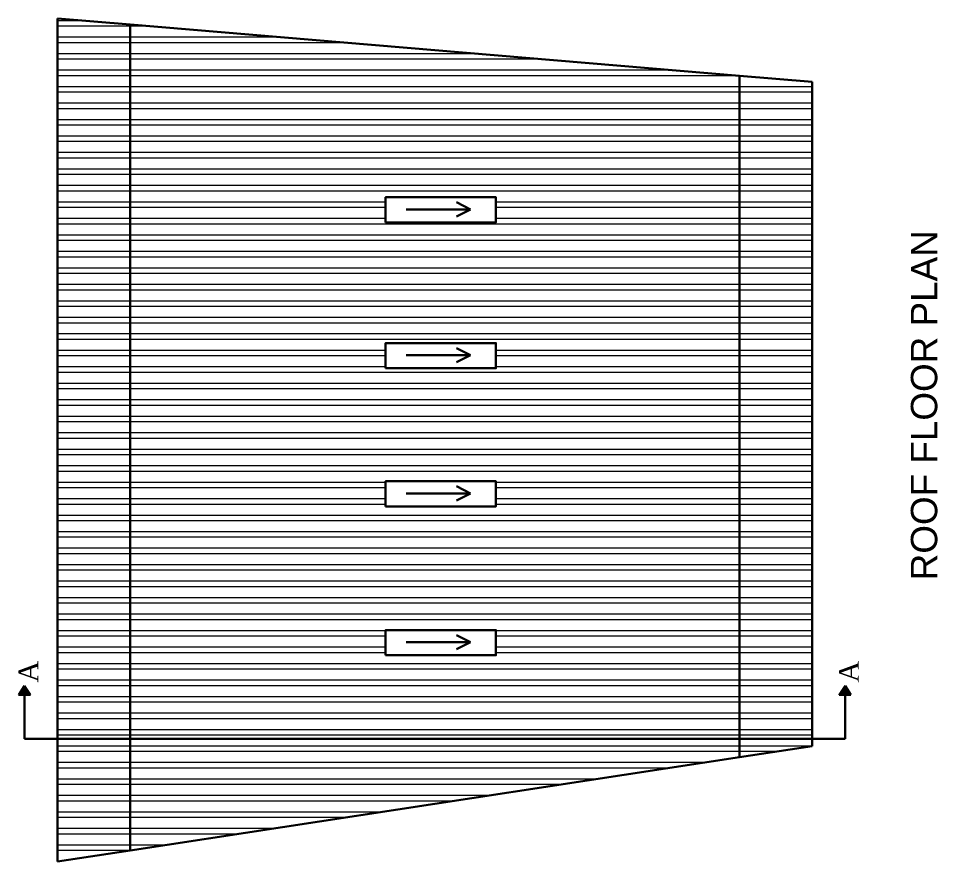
# Model space of a CAD drawing. Header units: inches. Extents: x 45643 to 78083, y -17830 to -3084.
# Drawn here: x 53660.8 to 54079.3, y -13947.5 to -13563.9 of the extents above; entities that cross this region are included whole.
import ezdxf

# ---------------------------------------------------------------- set-up
doc = ezdxf.new("R2010")
doc.units = ezdxf.units.IN
doc.header["$MEASUREMENT"] = 0
doc.layers.add('DIM_LINE', color=165, linetype='Continuous', lineweight=15)
doc.layers.add('ELEVATION', color=6, linetype='Continuous', lineweight=30)
doc.layers.add('PDF_Text', color=7, linetype='Continuous')
doc.styles.add('PDF Arial', font='arial.ttf')
doc.styles.get("Standard").update_dxf_attribs({"font": 'times.ttf'})
pattern_1 = [(180, (39745.657, -73162.342), (-2e-15, -7.5), []), (180, (39743.157, -73159.842), (-2e-15, -7.5), [])]

msp = doc.modelspace()

# ---------------------------------------------------------------- hatches: boundary and pattern name
at = {"layer": 'DIM_LINE'}
h = msp.add_hatch(dxfattribs=at)
h.set_pattern_fill('ANSI32', color=256, scale=20, angle=135)
h.set_pattern_definition(pattern_1)
h.paths.add_polyline_path([(53678.64, -13563.92), (53678.64, -13891.6), (53711.64, -13891.6), (53711.64, -13566.7)])
h = msp.add_hatch(dxfattribs=at)
h.set_pattern_fill('ANSI32', color=256, scale=20, angle=135)
h.set_pattern_definition(pattern_1)
h.paths.add_polyline_path([(53711.64, -13891.6), (53989.15, -13891.6), (53989.15, -13590.07), (53711.64, -13566.7)])
h.paths.add_polyline_path([(53827.95, -13774.48), (53878.2, -13774.48), (53878.2, -13785.94), (53827.95, -13785.94)], flags=16)
h.paths.add_polyline_path([(53827.95, -13723.11), (53827.95, -13711.64), (53878.2, -13711.64), (53878.2, -13723.11)], flags=16)
h.paths.add_polyline_path([(53827.95, -13842.15), (53878.2, -13842.15), (53878.2, -13853.61), (53827.95, -13853.61)], flags=16)
h.paths.add_polyline_path([(53827.95, -13656.73), (53827.95, -13645.26), (53878.2, -13645.26), (53878.2, -13656.73)], flags=16)
h = msp.add_hatch(dxfattribs=at)
h.set_pattern_fill('ANSI32', color=256, scale=20, angle=135)
h.set_pattern_definition(pattern_1)
h.paths.add_polyline_path([(53989.15, -13590.07), (53989.15, -13891.6), (54022.15, -13891.6), (54022.13, -13592.85)])
h = msp.add_hatch(dxfattribs=at)
h.set_pattern_fill('ANSI32', color=256, scale=20, angle=135)
h.set_pattern_definition(pattern_1)
h.paths.add_polyline_path([(53678.64, -13891.6), (53678.64, -13947.51), (53711.64, -13942.46), (53711.64, -13891.6)])
h = msp.add_hatch(dxfattribs=at)
h.set_pattern_fill('ANSI32', color=256, scale=20, angle=135)
h.set_pattern_definition(pattern_1)
h.paths.add_polyline_path([(53711.64, -13891.6), (53711.64, -13942.46), (53989.15, -13899.97), (53989.15, -13891.6)])
h = msp.add_hatch(dxfattribs=at)
h.set_pattern_fill('ANSI32', color=256, scale=20, angle=135)
h.set_pattern_definition(pattern_1)
h.paths.add_polyline_path([(53989.15, -13891.6), (53989.15, -13899.97), (54022.15, -13894.92), (54022.15, -13891.6)])
at = {"layer": 'ELEVATION'}
h = msp.add_hatch(dxfattribs=at)
h.set_pattern_fill('ANSI31', color=256, angle=90)
h.set_pattern_definition([(135, (39745.65706, -72557.62927), (-0.08838834765, -0.08838834765), [])])
h.paths.add_polyline_path([(53663.64, -13867.6), (53660.97, -13871.64), (53666.3, -13871.64)])
h = msp.add_hatch(dxfattribs=at)
h.set_pattern_fill('ANSI31', color=256, angle=90)
h.set_pattern_definition([(135, (40119.17467, -72557.62927), (-0.08838834765, -0.08838834765), [])])
h.paths.add_polyline_path([(54037.15, -13867.6), (54034.49, -13871.64), (54039.82, -13871.64)])

# ---------------------------------------------------------------- linework, layer by layer
for p, q in [((53678.64, -13563.92), (53678.64, -13947.51)), ((53711.64, -13566.7), (53678.64, -13563.92)), ((54022.15, -13592.85), (53989.15, -13590.07)), ((54022.15, -13894.92), (54022.15, -13592.85)), ((53866.55, -13650.79), (53860.32, -13647.57)), ((53837.41, -13650.79), (53866.55, -13650.79)), ((53866.55, -13650.79), (53860.32, -13654)), ((53837.41, -13717.17), (53866.55, -13717.17)), ((53866.55, -13717.17), (53860.32, -13713.95)), ((53866.55, -13717.17), (53860.32, -13720.38)), ((53837.41, -13780), (53866.55, -13780)), ((53866.55, -13780), (53860.32, -13776.79)), ((53866.55, -13780), (53860.32, -13783.22)), ((53866.55, -13847.67), (53860.32, -13844.46)), ((53837.41, -13847.67), (53866.55, -13847.67)), ((53866.55, -13847.67), (53860.32, -13850.89)), ((53663.64, -13867.6), (53660.97, -13871.64)), ((53663.64, -13867.6), (53666.3, -13871.64)), ((54037.15, -13867.6), (54034.49, -13871.64)), ((54037.15, -13867.6), (54039.82, -13871.64)), ((53660.97, -13871.64), (53666.3, -13871.64)), ((53663.64, -13891.6), (53663.64, -13871.64)), ((54034.49, -13871.64), (54039.82, -13871.64)), ((54037.15, -13891.6), (54037.15, -13871.64)), ((53663.64, -13891.6), (54037.15, -13891.6)), ((54022.15, -13894.92), (53989.15, -13899.97)), ((53711.64, -13942.46), (53678.64, -13947.51))]:
    msp.add_line(p, q, dxfattribs=at)
for points in [[(53989.15, -13590.07), (53711.64, -13566.7), (53711.64, -13942.46), (53989.15, -13899.97)], [(53827.95, -13656.73), (53827.95, -13645.26), (53878.2, -13645.26), (53878.2, -13656.73)], [(53827.95, -13723.11), (53827.95, -13711.64), (53878.2, -13711.64), (53878.2, -13723.11)], [(53827.95, -13785.94), (53827.95, -13774.48), (53878.2, -13774.48), (53878.2, -13785.94)], [(53827.95, -13853.61), (53827.95, -13842.15), (53878.2, -13842.15), (53878.2, -13853.61)]]:
    msp.add_lwpolyline(points, close=True, dxfattribs=at)

# ---------------------------------------------------------------- texts
at = {"char_height": 9, "width": 10.8456, "attachment_point": 1, "rotation": 90}
for insert in [(53660.88, -13866.03), (54034.4, -13866.03)]:
    msp.add_mtext('A', dxfattribs=dict(at, insert=insert))
at = {"layer": 'PDF_Text', "insert": (54079.27, -13819.54), "char_height": 12, "attachment_point": 7, "rotation": 90, "style": 'PDF Arial'}
msp.add_mtext('ROOF FLOOR PLAN', dxfattribs=at)

doc.saveas('drawing.dxf')
